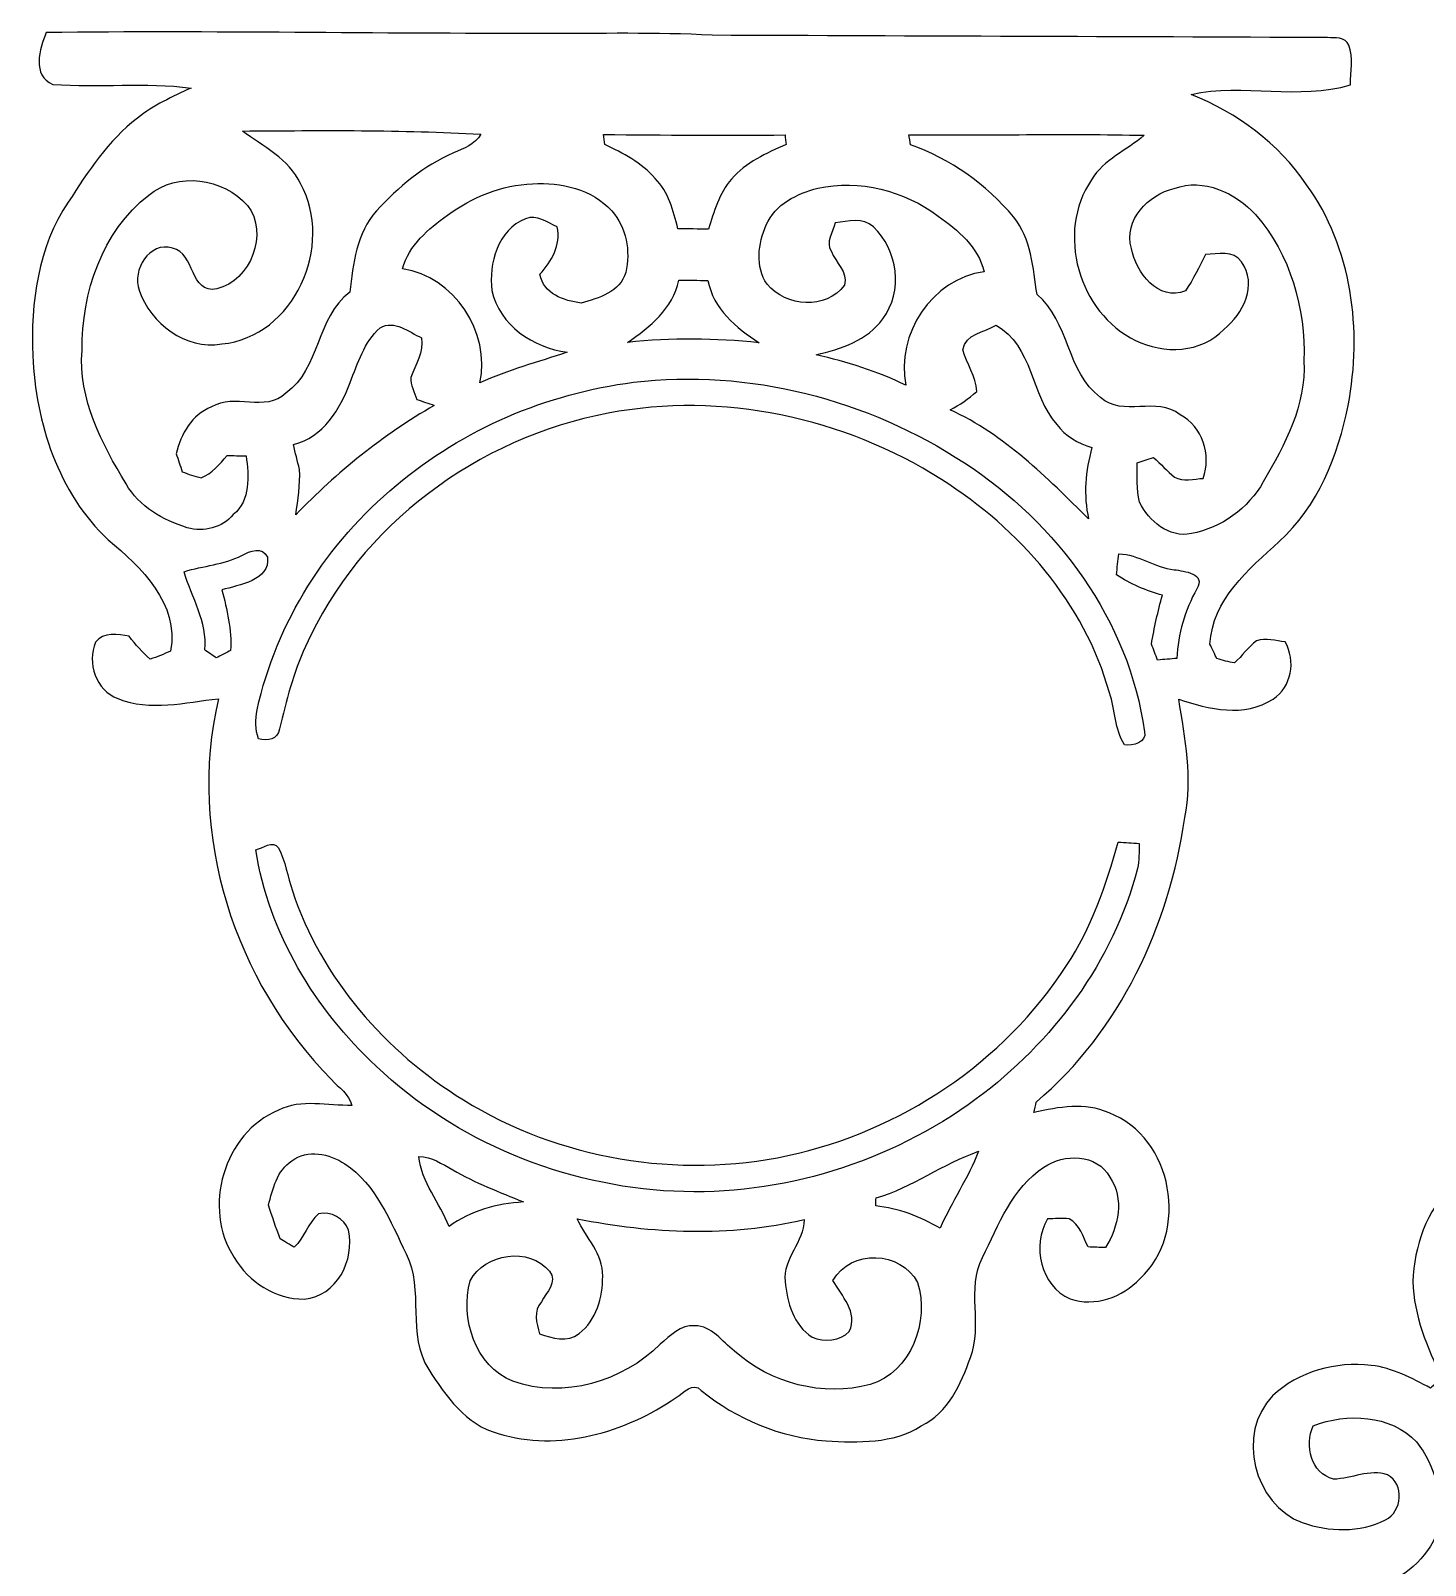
# Model space of a CAD drawing. Header units: centimetres. Extents: x -11.9 to 11.8, y -13.3 to 13.3.
# Drawn here: x -11.82 to -2.79, y 3.31 to 13.25 of the extents above; entities that cross this region are included whole.
import ezdxf

# ---------------------------------------------------------------- set-up
doc = ezdxf.new("R2010")
doc.units = ezdxf.units.CM
doc.header["$MEASUREMENT"] = 0
doc.layers.add('Camada 1', color=7, linetype='Continuous')

msp = doc.modelspace()

# ---------------------------------------------------------------- linework, layer by layer
at = {"layer": 'Camada 1', "color": 156}
for points, knots in [([(-11.67941, 12.90496), (-11.81593, 12.96105), (-11.76513, 13.13673), (-11.72139, 13.24115), (-11.72139, 13.24115), (-10.64824, 13.25279), (-9.57438, 13.23269), (-8.50088, 13.23516), (-8.50088, 13.23516), (-8.13611, 13.23233), (-7.77134, 13.24362), (-7.40692, 13.22317), (-7.40692, 13.22317), (-6.07764, 13.21787), (-4.74873, 13.21329), (-3.41948, 13.20834), (-3.41948, 13.20834), (-3.36973, 13.20447), (-3.30376, 13.21681), (-3.28083, 13.15825), (-3.28083, 13.15825), (-3.24872, 13.07888), (-3.27201, 12.9868), (-3.27025, 12.90249), (-3.27025, 12.90249), (-3.60327, 12.80018), (-3.96346, 12.91554), (-4.30283, 12.84005), (-4.30283, 12.84005), (-4.00437, 12.72011), (-3.7352, 12.52396), (-3.55458, 12.25479), (-3.55458, 12.25479), (-3.25966, 11.84698), (-3.19193, 11.31146), (-3.28541, 10.82533), (-3.28541, 10.82533), (-3.34856, 10.49901), (-3.48192, 10.17235), (-3.73133, 9.94409), (-3.73133, 9.94409), (-3.92923, 9.76418), (-4.1663, 9.56733), (-4.18041, 9.2784), (-4.18041, 9.2784), (-4.16947, 9.25512), (-4.14689, 9.2082), (-4.13561, 9.18491), (-4.13561, 9.18491), (-4.09857, 9.17328), (-4.06047, 9.16375), (-4.02166, 9.15705), (-4.02166, 9.15705), (-3.97157, 9.20255), (-3.93312, 9.26006), (-3.87809, 9.29993), (-3.87809, 9.29993), (-3.81847, 9.32356), (-3.75425, 9.29922), (-3.69322, 9.29286), (-3.69322, 9.29286), (-3.62374, 9.16869), (-3.64949, 9.00394), (-3.77189, 8.9228), (-3.77189, 8.9228), (-3.95746, 8.80039), (-4.18641, 8.85859), (-4.38255, 8.9214), (-4.38255, 8.9214), (-4.34233, 8.6688), (-4.29048, 8.41057), (-4.34374, 8.15551), (-4.34374, 8.15551), (-4.44287, 7.45701), (-4.76284, 6.77298), (-5.30647, 6.31225), (-5.30647, 6.31225), (-5.31001, 6.29532), (-5.31741, 6.2618), (-5.32095, 6.24521), (-5.32095, 6.24521), (-5.16078, 6.27944), (-4.99039, 6.31401), (-4.83446, 6.24204), (-4.83446, 6.24204), (-4.41995, 6.08824), (-4.30917, 5.46135), (-4.63479, 5.16819), (-4.63479, 5.16819), (-4.74661, 5.04789), (-4.92724, 4.98264), (-5.08669, 5.03802), (-5.08669, 5.03802), (-5.27931, 5.12127), (-5.33646, 5.38302), (-5.23309, 5.5559), (-5.23309, 5.5559), (-5.18653, 5.55695), (-5.13961, 5.56083), (-5.09305, 5.5559), (-5.09305, 5.5559), (-5.0232, 5.52062), (-5.00308, 5.43877), (-4.97063, 5.37386), (-4.97063, 5.37386), (-4.93289, 5.37245), (-4.89513, 5.37104), (-4.85705, 5.36997), (-4.85705, 5.36997), (-4.77343, 5.50509), (-4.73357, 5.68642), (-4.82988, 5.82612), (-4.82988, 5.82612), (-4.91208, 5.97851), (-5.12692, 5.98063), (-5.25638, 5.89031), (-5.25638, 5.89031), (-5.46099, 5.75627), (-5.55166, 5.51673), (-5.65431, 5.30577), (-5.65431, 5.30577), (-5.76014, 5.10292), (-5.65043, 4.86621), (-5.73263, 4.65807), (-5.73263, 4.65807), (-5.79437, 4.48556), (-5.87728, 4.2993), (-6.05119, 4.21462), (-6.05119, 4.21462), (-6.23464, 4.09857), (-6.45971, 4.10598), (-6.66784, 4.11761), (-6.66784, 4.11761), (-6.96348, 4.13914), (-7.24712, 4.25767), (-7.47713, 4.44324), (-7.47713, 4.44324), (-7.53145, 4.50566), (-7.59142, 4.42629), (-7.6401, 4.39807), (-7.6401, 4.39807), (-7.96959, 4.17264), (-8.39999, 4.04318), (-8.79263, 4.16594), (-8.79263, 4.16594), (-9.00253, 4.21957), (-9.1327, 4.40937), (-9.24313, 4.58082), (-9.24313, 4.58082), (-9.38952, 4.8073), (-9.27135, 5.09376), (-9.38847, 5.3294), (-9.38847, 5.3294), (-9.4929, 5.53931), (-9.5832, 5.77849), (-9.78781, 5.91219), (-9.78781, 5.91219), (-9.88659, 5.97782), (-10.02911, 6.00816), (-10.13036, 5.93124), (-10.13036, 5.93124), (-10.22808, 5.86775), (-10.25348, 5.74886), (-10.2817, 5.64444), (-10.2817, 5.64444), (-10.25807, 5.57106), (-10.23231, 5.49804), (-10.20515, 5.42571), (-10.20515, 5.42571), (-10.18257, 5.41231), (-10.13707, 5.38551), (-10.11449, 5.37209), (-10.11449, 5.37209), (-10.04887, 5.43453), (-10.02488, 5.52908), (-9.95644, 5.58765), (-9.95644, 5.58765), (-9.87707, 5.60704), (-9.79028, 5.55907), (-9.76347, 5.48216), (-9.76347, 5.48216), (-9.72008, 5.29059), (-9.83896, 5.05319), (-10.05063, 5.0359), (-10.05063, 5.0359), (-10.23619, 5.03378), (-10.41082, 5.14738), (-10.5036, 5.30542), (-10.5036, 5.30542), (-10.71279, 5.62363), (-10.57133, 6.11258), (-10.21749, 6.26004), (-10.21749, 6.26004), (-10.06756, 6.33448), (-9.8993, 6.28719), (-9.74055, 6.29108), (-9.74055, 6.29108), (-9.75783, 6.3641), (-9.82733, 6.40574), (-9.87354, 6.45936), (-9.87354, 6.45936), (-10.50254, 7.09471), (-10.81051, 8.04686), (-10.6059, 8.92492), (-10.6059, 8.92492), (-10.8211, 8.90235), (-11.04793, 8.84202), (-11.25784, 8.92598), (-11.25784, 8.92598), (-11.3986, 8.97995), (-11.45998, 9.1567), (-11.40283, 9.29216), (-11.40283, 9.29216), (-11.34956, 9.35955), (-11.25678, 9.3412), (-11.18376, 9.32956), (-11.18376, 9.32956), (-11.14248, 9.27699), (-11.1005, 9.22408), (-11.04829, 9.18139), (-11.04829, 9.18139), (-11.00348, 9.19656), (-10.95939, 9.21419), (-10.91599, 9.23431), (-10.91599, 9.23431), (-10.85779, 9.53946), (-11.10721, 9.77688), (-11.31958, 9.95432), (-11.31958, 9.95432), (-11.64484, 10.25701), (-11.78912, 10.7135), (-11.80958, 11.14742), (-11.80958, 11.14742), (-11.82263, 11.48997), (-11.77536, 11.85298), (-11.57887, 12.14261), (-11.57887, 12.14261), (-11.45081, 12.33946), (-11.32098, 12.54266), (-11.13119, 12.68623), (-11.13119, 12.68623), (-11.02677, 12.77055), (-10.90401, 12.82523), (-10.78335, 12.88132), (-10.78335, 12.88132), (-11.08004, 12.92154), (-11.38132, 12.88202), (-11.67941, 12.90496)], [0, 0, 0, 0, 0.015873, 0.015873, 0.015873, 0.015873, 0.031746, 0.031746, 0.031746, 0.031746, 0.047619, 0.047619, 0.047619, 0.047619, 0.0634921, 0.0634921, 0.0634921, 0.0634921, 0.0793651, 0.0793651, 0.0793651, 0.0793651, 0.0952381, 0.0952381, 0.0952381, 0.0952381, 0.1111111, 0.1111111, 0.1111111, 0.1111111, 0.1269841, 0.1269841, 0.1269841, 0.1269841, 0.1428571, 0.1428571, 0.1428571, 0.1428571, 0.1587302, 0.1587302, 0.1587302, 0.1587302, 0.1746032, 0.1746032, 0.1746032, 0.1746032, 0.1904762, 0.1904762, 0.1904762, 0.1904762, 0.2063492, 0.2063492, 0.2063492, 0.2063492, 0.2222222, 0.2222222, 0.2222222, 0.2222222, 0.2380952, 0.2380952, 0.2380952, 0.2380952, 0.2539683, 0.2539683, 0.2539683, 0.2539683, 0.2698413, 0.2698413, 0.2698413, 0.2698413, 0.2857143, 0.2857143, 0.2857143, 0.2857143, 0.3015873, 0.3015873, 0.3015873, 0.3015873, 0.3174603, 0.3174603, 0.3174603, 0.3174603, 0.3333333, 0.3333333, 0.3333333, 0.3333333, 0.3492063, 0.3492063, 0.3492063, 0.3492063, 0.3650794, 0.3650794, 0.3650794, 0.3650794, 0.3809524, 0.3809524, 0.3809524, 0.3809524, 0.3968254, 0.3968254, 0.3968254, 0.3968254, 0.4126984, 0.4126984, 0.4126984, 0.4126984, 0.4285714, 0.4285714, 0.4285714, 0.4285714, 0.4444444, 0.4444444, 0.4444444, 0.4444444, 0.4603175, 0.4603175, 0.4603175, 0.4603175, 0.4761905, 0.4761905, 0.4761905, 0.4761905, 0.4920635, 0.4920635, 0.4920635, 0.4920635, 0.5079365, 0.5079365, 0.5079365, 0.5079365, 0.5238095, 0.5238095, 0.5238095, 0.5238095, 0.5396825, 0.5396825, 0.5396825, 0.5396825, 0.5555556, 0.5555556, 0.5555556, 0.5555556, 0.5714286, 0.5714286, 0.5714286, 0.5714286, 0.5873016, 0.5873016, 0.5873016, 0.5873016, 0.6031746, 0.6031746, 0.6031746, 0.6031746, 0.6190476, 0.6190476, 0.6190476, 0.6190476, 0.6349206, 0.6349206, 0.6349206, 0.6349206, 0.6507937, 0.6507937, 0.6507937, 0.6507937, 0.6666667, 0.6666667, 0.6666667, 0.6666667, 0.6825397, 0.6825397, 0.6825397, 0.6825397, 0.6984127, 0.6984127, 0.6984127, 0.6984127, 0.7142857, 0.7142857, 0.7142857, 0.7142857, 0.7301587, 0.7301587, 0.7301587, 0.7301587, 0.7460317, 0.7460317, 0.7460317, 0.7460317, 0.7619048, 0.7619048, 0.7619048, 0.7619048, 0.7777778, 0.7777778, 0.7777778, 0.7777778, 0.7936508, 0.7936508, 0.7936508, 0.7936508, 0.8095238, 0.8095238, 0.8095238, 0.8095238, 0.8253968, 0.8253968, 0.8253968, 0.8253968, 0.8412698, 0.8412698, 0.8412698, 0.8412698, 0.8571429, 0.8571429, 0.8571429, 0.8571429, 0.8730159, 0.8730159, 0.8730159, 0.8730159, 0.8888889, 0.8888889, 0.8888889, 0.8888889, 0.9047619, 0.9047619, 0.9047619, 0.9047619, 0.9206349, 0.9206349, 0.9206349, 0.9206349, 0.9365079, 0.9365079, 0.9365079, 0.9365079, 0.952381, 0.952381, 0.952381, 0.952381, 0.968254, 0.968254, 0.968254, 0.968254, 1, 1, 1, 1]), ([(-10.45104, 12.60263), (-10.45104, 12.60263), (-10.45104, 12.60263), (-10.45104, 12.60263), (-10.45104, 12.60263), (-10.31486, 12.50279), (-10.14976, 12.42271), (-10.07392, 12.26219), (-10.07392, 12.26219), (-9.85131, 11.86427), (-10.1159, 11.26736), (-10.58439, 11.22326), (-10.58439, 11.22326), (-10.82004, 11.1834), (-11.04512, 11.35556), (-11.11955, 11.57181), (-11.11955, 11.57181), (-11.16682, 11.70092), (-11.05429, 11.89108), (-10.9033, 11.8438), (-10.9033, 11.8438), (-10.75583, 11.81452), (-10.79111, 11.54359), (-10.61649, 11.58063), (-10.61649, 11.58063), (-10.39812, 11.63214), (-10.27571, 11.94046), (-10.41858, 12.12144), (-10.41858, 12.12144), (-10.5738, 12.29888), (-10.87154, 12.34122), (-11.05746, 12.18706), (-11.05746, 12.18706), (-11.3605, 11.95317), (-11.49279, 11.55417), (-11.48997, 11.18164), (-11.48997, 11.18164), (-11.51361, 10.86731), (-11.36191, 10.57768), (-11.20457, 10.31698), (-11.20457, 10.31698), (-11.12096, 10.16987), (-10.96468, 10.08274), (-10.80805, 10.03299), (-10.80805, 10.03299), (-10.70116, 10.0023), (-10.58156, 10.03158), (-10.50959, 10.11872), (-10.50959, 10.11872), (-10.39636, 10.2115), (-10.41012, 10.36848), (-10.42599, 10.4983), (-10.42599, 10.4983), (-10.46726, 10.49937), (-10.50854, 10.50008), (-10.54981, 10.50008), (-10.54981, 10.50008), (-10.59885, 10.44539), (-10.64683, 10.38365), (-10.71809, 10.35685), (-10.71809, 10.35685), (-10.76007, 10.36637), (-10.80099, 10.37942), (-10.8405, 10.39565), (-10.8405, 10.39565), (-10.85355, 10.43481), (-10.86661, 10.47362), (-10.87966, 10.51242), (-10.87966, 10.51242), (-10.84862, 10.63941), (-10.78018, 10.76606), (-10.65141, 10.81546), (-10.65141, 10.81546), (-10.50148, 10.90682), (-10.30358, 10.7763), (-10.16881, 10.90436), (-10.16881, 10.90436), (-9.94586, 11.06592), (-9.97338, 11.3926), (-9.75465, 11.55876), (-9.75465, 11.55876), (-9.73137, 11.74221), (-9.71197, 11.94293), (-9.5818, 12.08617), (-9.5818, 12.08617), (-9.44033, 12.23926), (-9.27593, 12.37791), (-9.08261, 12.46081), (-9.08261, 12.46081), (-9.01735, 12.4915), (-8.94221, 12.51338), (-8.90622, 12.58181), (-8.90622, 12.58181), (-9.42022, 12.61145), (-9.93633, 12.60686), (-10.45104, 12.60263)], [0, 0, 0, 0, 0.04, 0.04, 0.04, 0.04, 0.08, 0.08, 0.08, 0.08, 0.12, 0.12, 0.12, 0.12, 0.16, 0.16, 0.16, 0.16, 0.2, 0.2, 0.2, 0.2, 0.24, 0.24, 0.24, 0.24, 0.28, 0.28, 0.28, 0.28, 0.32, 0.32, 0.32, 0.32, 0.36, 0.36, 0.36, 0.36, 0.4, 0.4, 0.4, 0.4, 0.44, 0.44, 0.44, 0.44, 0.48, 0.48, 0.48, 0.48, 0.52, 0.52, 0.52, 0.52, 0.56, 0.56, 0.56, 0.56, 0.6, 0.6, 0.6, 0.6, 0.64, 0.64, 0.64, 0.64, 0.68, 0.68, 0.68, 0.68, 0.72, 0.72, 0.72, 0.72, 0.76, 0.76, 0.76, 0.76, 0.8, 0.8, 0.8, 0.8, 0.84, 0.84, 0.84, 0.84, 0.88, 0.88, 0.88, 0.88, 0.92, 0.92, 0.92, 0.92, 1, 1, 1, 1]), ([(-8.11071, 12.5804), (-8.11071, 12.5804), (-8.11071, 12.5804), (-8.11071, 12.5804), (-8.11071, 12.5804), (-8.10895, 12.56452), (-8.10506, 12.53207), (-8.10294, 12.51585), (-8.10294, 12.51585), (-7.98477, 12.45834), (-7.86236, 12.39801), (-7.77592, 12.29536), (-7.77592, 12.29536), (-7.68914, 12.20823), (-7.6581, 12.08546), (-7.62811, 11.9701), (-7.62811, 11.9701), (-7.56214, 11.96869), (-7.49618, 11.96763), (-7.4302, 11.96622), (-7.4302, 11.96622), (-7.39457, 12.07981), (-7.36211, 12.20045), (-7.28132, 12.29183), (-7.28132, 12.29183), (-7.18784, 12.39943), (-7.0552, 12.45904), (-6.9275, 12.51549), (-6.9275, 12.51549), (-6.92925, 12.53101), (-6.93242, 12.56205), (-6.9342, 12.57758), (-6.9342, 12.57758), (-7.32649, 12.5744), (-7.71877, 12.57617), (-8.11071, 12.5804)], [0, 0, 0, 0, 0.1, 0.1, 0.1, 0.1, 0.2, 0.2, 0.2, 0.2, 0.3, 0.3, 0.3, 0.3, 0.4, 0.4, 0.4, 0.4, 0.5, 0.5, 0.5, 0.5, 0.6, 0.6, 0.6, 0.6, 0.7, 0.7, 0.7, 0.7, 0.8, 0.8, 0.8, 0.8, 1, 1, 1, 1]), ([(-6.13127, 12.579), (-6.13127, 12.579), (-6.13127, 12.579), (-6.13127, 12.579), (-6.13127, 12.579), (-6.1288, 12.56276), (-6.12422, 12.53066), (-6.12174, 12.51443), (-6.12174, 12.51443), (-5.86281, 12.4206), (-5.62892, 12.25867), (-5.45358, 12.04595), (-5.45358, 12.04595), (-5.33788, 11.90554), (-5.32729, 11.71504), (-5.30119, 11.54288), (-5.30119, 11.54288), (-5.08987, 11.3672), (-5.11174, 11.04335), (-4.88984, 10.8772), (-4.88984, 10.8772), (-4.74556, 10.74561), (-4.52542, 10.88707), (-4.37444, 10.76536), (-4.37444, 10.76536), (-4.22663, 10.68704), (-4.17089, 10.50678), (-4.2238, 10.35261), (-4.2238, 10.35261), (-4.28519, 10.35084), (-4.35363, 10.32721), (-4.40972, 10.36108), (-4.40972, 10.36108), (-4.45805, 10.40024), (-4.49932, 10.44751), (-4.54695, 10.48702), (-4.54695, 10.48702), (-4.58257, 10.47714), (-4.61751, 10.4655), (-4.65208, 10.4528), (-4.65208, 10.4528), (-4.64996, 10.36813), (-4.65912, 10.28135), (-4.63727, 10.1988), (-4.63727, 10.1988), (-4.57694, 10.07533), (-4.44675, 9.96632), (-4.30072, 9.99455), (-4.30072, 9.99455), (-4.10703, 10.03265), (-3.93171, 10.15787), (-3.83504, 10.33073), (-3.83504, 10.33073), (-3.69534, 10.56922), (-3.55599, 10.82851), (-3.57152, 11.11426), (-3.57152, 11.11426), (-3.56022, 11.45398), (-3.65831, 11.80324), (-3.88549, 12.06146), (-3.88549, 12.06146), (-4.01601, 12.20187), (-4.22027, 12.30029), (-4.41184, 12.23115), (-4.41184, 12.23115), (-4.58116, 12.19023), (-4.74203, 12.0276), (-4.68948, 11.84239), (-4.68948, 11.84239), (-4.66195, 11.68858), (-4.51414, 11.4942), (-4.33987, 11.56793), (-4.33987, 11.56793), (-4.28766, 11.64096), (-4.25202, 11.72386), (-4.20933, 11.80288), (-4.20933, 11.80288), (-4.13137, 11.80499), (-4.02731, 11.83534), (-3.97722, 11.75455), (-3.97722, 11.75455), (-3.86785, 11.60992), (-3.96699, 11.41835), (-4.08975, 11.31817), (-4.08975, 11.31817), (-4.23509, 11.16365), (-4.48132, 11.15553), (-4.66266, 11.24655), (-4.66266, 11.24655), (-5.03096, 11.424), (-5.18125, 11.94646), (-4.9477, 12.28689), (-4.9477, 12.28689), (-4.87045, 12.4206), (-4.7184, 12.47598), (-4.60728, 12.57511), (-4.60728, 12.57511), (-5.11527, 12.58675), (-5.62327, 12.5737), (-6.13127, 12.579)], [0, 0, 0, 0, 0.0384615, 0.0384615, 0.0384615, 0.0384615, 0.0769231, 0.0769231, 0.0769231, 0.0769231, 0.1153846, 0.1153846, 0.1153846, 0.1153846, 0.1538462, 0.1538462, 0.1538462, 0.1538462, 0.1923077, 0.1923077, 0.1923077, 0.1923077, 0.2307692, 0.2307692, 0.2307692, 0.2307692, 0.2692308, 0.2692308, 0.2692308, 0.2692308, 0.3076923, 0.3076923, 0.3076923, 0.3076923, 0.3461538, 0.3461538, 0.3461538, 0.3461538, 0.3846154, 0.3846154, 0.3846154, 0.3846154, 0.4230769, 0.4230769, 0.4230769, 0.4230769, 0.4615385, 0.4615385, 0.4615385, 0.4615385, 0.5, 0.5, 0.5, 0.5, 0.5384615, 0.5384615, 0.5384615, 0.5384615, 0.5769231, 0.5769231, 0.5769231, 0.5769231, 0.6153846, 0.6153846, 0.6153846, 0.6153846, 0.6538462, 0.6538462, 0.6538462, 0.6538462, 0.6923077, 0.6923077, 0.6923077, 0.6923077, 0.7307692, 0.7307692, 0.7307692, 0.7307692, 0.7692308, 0.7692308, 0.7692308, 0.7692308, 0.8076923, 0.8076923, 0.8076923, 0.8076923, 0.8461538, 0.8461538, 0.8461538, 0.8461538, 0.8846154, 0.8846154, 0.8846154, 0.8846154, 0.9230769, 0.9230769, 0.9230769, 0.9230769, 1, 1, 1, 1]), ([(-9.12248, 12.05759), (-9.12248, 12.05759), (-9.12248, 12.05759), (-9.12248, 12.05759), (-9.12248, 12.05759), (-9.24489, 11.96763), (-9.37153, 11.86427), (-9.41211, 11.71045), (-9.41211, 11.71045), (-9.07803, 11.66071), (-8.8399, 11.2977), (-8.91222, 10.97138), (-8.91222, 10.97138), (-8.73054, 11.05569), (-8.53581, 11.10473), (-8.34707, 11.16999), (-8.34707, 11.16999), (-8.56509, 11.19893), (-8.78628, 11.34427), (-8.83355, 11.5697), (-8.83355, 11.5697), (-8.85719, 11.74326), (-8.79369, 11.9648), (-8.61659, 12.03395), (-8.61659, 12.03395), (-8.54251, 12.065), (-8.47407, 12.01067), (-8.40986, 11.98174), (-8.40986, 11.98174), (-8.38658, 11.86215), (-8.44479, 11.75948), (-8.52346, 11.67482), (-8.52346, 11.67482), (-8.497, 11.545), (-8.37, 11.50479), (-8.255, 11.48785), (-8.255, 11.48785), (-8.14175, 11.52066), (-8.00417, 11.5584), (-7.96607, 11.68682), (-7.96607, 11.68682), (-7.93537, 11.82404), (-7.96077, 11.97927), (-8.05744, 12.08546), (-8.05744, 12.08546), (-8.18444, 12.22762), (-8.38623, 12.27172), (-8.56967, 12.26114), (-8.56967, 12.26114), (-8.77005, 12.25444), (-8.96161, 12.17436), (-9.12248, 12.05759)], [0, 0, 0, 0, 0.0714286, 0.0714286, 0.0714286, 0.0714286, 0.1428571, 0.1428571, 0.1428571, 0.1428571, 0.2142857, 0.2142857, 0.2142857, 0.2142857, 0.2857143, 0.2857143, 0.2857143, 0.2857143, 0.3571429, 0.3571429, 0.3571429, 0.3571429, 0.4285714, 0.4285714, 0.4285714, 0.4285714, 0.5, 0.5, 0.5, 0.5, 0.5714286, 0.5714286, 0.5714286, 0.5714286, 0.6428571, 0.6428571, 0.6428571, 0.6428571, 0.7142857, 0.7142857, 0.7142857, 0.7142857, 0.7857143, 0.7857143, 0.7857143, 0.7857143, 0.8571429, 0.8571429, 0.8571429, 0.8571429, 1, 1, 1, 1]), ([(-6.72217, 12.23256), (-6.72217, 12.23256), (-6.72217, 12.23256), (-6.72217, 12.23256), (-6.72217, 12.23256), (-6.85694, 12.1987), (-6.99805, 12.12779), (-7.0559, 11.99409), (-7.0559, 11.99409), (-7.10881, 11.87484), (-7.12893, 11.72316), (-7.05061, 11.61026), (-7.05061, 11.61026), (-6.9275, 11.4628), (-6.66891, 11.44198), (-6.54826, 11.60533), (-6.54826, 11.60533), (-6.52604, 11.68964), (-6.60681, 11.74962), (-6.63397, 11.82229), (-6.63397, 11.82229), (-6.67456, 11.88226), (-6.6234, 11.94893), (-6.60929, 12.0089), (-6.60929, 12.0089), (-6.5278, 12.01666), (-6.42832, 12.04736), (-6.36198, 11.98174), (-6.36198, 11.98174), (-6.2036, 11.83428), (-6.1662, 11.56193), (-6.30096, 11.3866), (-6.30096, 11.3866), (-6.39938, 11.24585), (-6.57331, 11.19187), (-6.7324, 11.15341), (-6.7324, 11.15341), (-6.53274, 11.10791), (-6.33552, 11.04582), (-6.15102, 10.95551), (-6.15102, 10.95551), (-6.21875, 11.2836), (-5.98134, 11.6466), (-5.64373, 11.6914), (-5.64373, 11.6914), (-5.68218, 11.85192), (-5.81377, 11.96022), (-5.94147, 12.05229), (-5.94147, 12.05229), (-6.16196, 12.21493), (-6.4523, 12.29289), (-6.72217, 12.23256)], [0, 0, 0, 0, 0.0714286, 0.0714286, 0.0714286, 0.0714286, 0.1428571, 0.1428571, 0.1428571, 0.1428571, 0.2142857, 0.2142857, 0.2142857, 0.2142857, 0.2857143, 0.2857143, 0.2857143, 0.2857143, 0.3571429, 0.3571429, 0.3571429, 0.3571429, 0.4285714, 0.4285714, 0.4285714, 0.4285714, 0.5, 0.5, 0.5, 0.5, 0.5714286, 0.5714286, 0.5714286, 0.5714286, 0.6428571, 0.6428571, 0.6428571, 0.6428571, 0.7142857, 0.7142857, 0.7142857, 0.7142857, 0.7857143, 0.7857143, 0.7857143, 0.7857143, 0.8571429, 0.8571429, 0.8571429, 0.8571429, 1, 1, 1, 1]), ([(-7.62316, 11.63637), (-7.62316, 11.63637), (-7.62316, 11.63637), (-7.62316, 11.63637), (-7.62316, 11.63637), (-7.65915, 11.45292), (-7.80944, 11.33263), (-7.95549, 11.23385), (-7.95549, 11.23385), (-7.67115, 11.26348), (-7.38716, 11.26066), (-7.10282, 11.23138), (-7.10282, 11.23138), (-7.25099, 11.32769), (-7.39985, 11.45117), (-7.43408, 11.63532), (-7.43408, 11.63532), (-7.49723, 11.63567), (-7.56038, 11.63601), (-7.62316, 11.63637)], [0, 0, 0, 0, 0.1666667, 0.1666667, 0.1666667, 0.1666667, 0.3333333, 0.3333333, 0.3333333, 0.3333333, 0.5, 0.5, 0.5, 0.5, 0.6666667, 0.6666667, 0.6666667, 0.6666667, 1, 1, 1, 1]), ([(-9.75289, 10.97455), (-9.75289, 10.97455), (-9.75289, 10.97455), (-9.75289, 10.97455), (-9.75289, 10.97455), (-9.81604, 10.79958), (-9.92645, 10.61931), (-10.12013, 10.57204), (-10.12013, 10.57204), (-10.10778, 10.51841), (-10.09473, 10.46444), (-10.07991, 10.41118), (-10.07991, 10.41118), (-10.07533, 10.3124), (-10.08979, 10.21432), (-10.10496, 10.11696), (-10.10496, 10.11696), (-9.83861, 10.39213), (-9.53981, 10.63483), (-9.20714, 10.82533), (-9.20714, 10.82533), (-9.24454, 10.83839), (-9.28229, 10.85108), (-9.32003, 10.86414), (-9.32003, 10.86414), (-9.3345, 10.91106), (-9.36307, 10.95587), (-9.35919, 11.00666), (-9.35919, 11.00666), (-9.32744, 11.08991), (-9.27452, 11.16999), (-9.29005, 11.26348), (-9.29005, 11.26348), (-9.37259, 11.30018), (-9.46502, 11.38201), (-9.55815, 11.32804), (-9.55815, 11.32804), (-9.66187, 11.23667), (-9.70174, 11.09839), (-9.75289, 10.97455)], [0, 0, 0, 0, 0.0909091, 0.0909091, 0.0909091, 0.0909091, 0.1818182, 0.1818182, 0.1818182, 0.1818182, 0.2727273, 0.2727273, 0.2727273, 0.2727273, 0.3636364, 0.3636364, 0.3636364, 0.3636364, 0.4545455, 0.4545455, 0.4545455, 0.4545455, 0.5454545, 0.5454545, 0.5454545, 0.5454545, 0.6363636, 0.6363636, 0.6363636, 0.6363636, 0.7272727, 0.7272727, 0.7272727, 0.7272727, 0.8181818, 0.8181818, 0.8181818, 0.8181818, 1, 1, 1, 1]), ([(-5.78167, 11.18517), (-5.78167, 11.18517), (-5.78167, 11.18517), (-5.78167, 11.18517), (-5.78167, 11.18517), (-5.75804, 11.09345), (-5.6963, 11.01372), (-5.69207, 10.91564), (-5.69207, 10.91564), (-5.74428, 10.86908), (-5.80143, 10.82815), (-5.86387, 10.79641), (-5.86387, 10.79641), (-5.51215, 10.63625), (-5.23733, 10.3579), (-4.9671, 10.08979), (-4.9671, 10.08979), (-5.00133, 10.24395), (-4.98756, 10.40129), (-4.94558, 10.55229), (-4.94558, 10.55229), (-5.03555, 10.57804), (-5.11703, 10.62672), (-5.17348, 10.70222), (-5.17348, 10.70222), (-5.34353, 10.89271), (-5.32659, 11.21127), (-5.56612, 11.34463), (-5.56612, 11.34463), (-5.6402, 11.30123), (-5.76826, 11.28818), (-5.78167, 11.18517)], [0, 0, 0, 0, 0.1111111, 0.1111111, 0.1111111, 0.1111111, 0.2222222, 0.2222222, 0.2222222, 0.2222222, 0.3333333, 0.3333333, 0.3333333, 0.3333333, 0.4444444, 0.4444444, 0.4444444, 0.4444444, 0.5555556, 0.5555556, 0.5555556, 0.5555556, 0.6666667, 0.6666667, 0.6666667, 0.6666667, 0.7777778, 0.7777778, 0.7777778, 0.7777778, 1, 1, 1, 1]), ([(-7.91562, 10.97526), (-7.91562, 10.97526), (-7.91562, 10.97526), (-7.91562, 10.97526), (-7.91562, 10.97526), (-8.4776, 10.90295), (-9.02088, 10.67329), (-9.45409, 10.30605), (-9.45409, 10.30605), (-9.90141, 9.93704), (-10.2309, 9.42093), (-10.35543, 8.8526), (-10.35543, 8.8526), (-10.36848, 8.79086), (-10.36742, 8.72596), (-10.34661, 8.66563), (-10.34661, 8.66563), (-10.28911, 8.65011), (-10.21855, 8.65998), (-10.20973, 8.73019), (-10.20973, 8.73019), (-10.16493, 8.91151), (-10.12189, 9.09461), (-10.04146, 9.26394), (-10.04146, 9.26394), (-9.69221, 10.0524), (-8.92139, 10.61613), (-8.08143, 10.77488), (-8.08143, 10.77488), (-7.34024, 10.91564), (-6.5546, 10.74842), (-5.91996, 10.3452), (-5.91996, 10.3452), (-5.41619, 10.02629), (-4.99356, 9.5458), (-4.832, 8.96338), (-4.832, 8.96338), (-4.7939, 8.85295), (-4.79953, 8.72737), (-4.73357, 8.62753), (-4.73357, 8.62753), (-4.68066, 8.61483), (-4.58823, 8.6427), (-4.60516, 8.71184), (-4.60516, 8.71184), (-4.70358, 9.43151), (-5.17031, 10.06298), (-5.77179, 10.45316), (-5.77179, 10.45316), (-6.39797, 10.86449), (-7.16915, 11.06451), (-7.91562, 10.97526)], [0, 0, 0, 0, 0.0714286, 0.0714286, 0.0714286, 0.0714286, 0.1428571, 0.1428571, 0.1428571, 0.1428571, 0.2142857, 0.2142857, 0.2142857, 0.2142857, 0.2857143, 0.2857143, 0.2857143, 0.2857143, 0.3571429, 0.3571429, 0.3571429, 0.3571429, 0.4285714, 0.4285714, 0.4285714, 0.4285714, 0.5, 0.5, 0.5, 0.5, 0.5714286, 0.5714286, 0.5714286, 0.5714286, 0.6428571, 0.6428571, 0.6428571, 0.6428571, 0.7142857, 0.7142857, 0.7142857, 0.7142857, 0.7857143, 0.7857143, 0.7857143, 0.7857143, 0.8571429, 0.8571429, 0.8571429, 0.8571429, 1, 1, 1, 1]), ([(-10.45457, 9.85343), (-10.45457, 9.85343), (-10.45457, 9.85343), (-10.45457, 9.85343), (-10.45457, 9.85343), (-10.57098, 9.79275), (-10.70468, 9.78746), (-10.82815, 9.74795), (-10.82815, 9.74795), (-10.78053, 9.57897), (-10.67541, 9.42551), (-10.69445, 9.24171), (-10.69445, 9.24171), (-10.67576, 9.22867), (-10.63837, 9.20255), (-10.61966, 9.1895), (-10.61966, 9.1895), (-10.59638, 9.2015), (-10.55017, 9.22549), (-10.52688, 9.23748), (-10.52688, 9.23748), (-10.51983, 9.37153), (-10.54981, 9.50241), (-10.58403, 9.63083), (-10.58403, 9.63083), (-10.47432, 9.66152), (-10.2683, 9.6908), (-10.2884, 9.84144), (-10.2884, 9.84144), (-10.32263, 9.91517), (-10.40095, 9.88201), (-10.45457, 9.85343)], [0, 0, 0, 0, 0.1111111, 0.1111111, 0.1111111, 0.1111111, 0.2222222, 0.2222222, 0.2222222, 0.2222222, 0.3333333, 0.3333333, 0.3333333, 0.3333333, 0.4444444, 0.4444444, 0.4444444, 0.4444444, 0.5555556, 0.5555556, 0.5555556, 0.5555556, 0.6666667, 0.6666667, 0.6666667, 0.6666667, 0.7777778, 0.7777778, 0.7777778, 0.7777778, 1, 1, 1, 1]), ([(-4.78613, 9.7289), (-4.78613, 9.7289), (-4.78613, 9.7289), (-4.78613, 9.7289), (-4.78613, 9.7289), (-4.69511, 9.66823), (-4.59458, 9.62342), (-4.48839, 9.5959), (-4.48839, 9.5959), (-4.51838, 9.49148), (-4.54166, 9.3853), (-4.55965, 9.27805), (-4.55965, 9.27805), (-4.54625, 9.24418), (-4.53319, 9.21032), (-4.51979, 9.17609), (-4.51979, 9.17609), (-4.47815, 9.17927), (-4.43652, 9.1828), (-4.39454, 9.18668), (-4.39454, 9.18668), (-4.3875, 9.34578), (-4.34304, 9.49818), (-4.26544, 9.63717), (-4.26544, 9.63717), (-4.20652, 9.73631), (-4.34693, 9.75218), (-4.41254, 9.761), (-4.41254, 9.761), (-4.53884, 9.77406), (-4.64397, 9.86013), (-4.77131, 9.86437), (-4.77131, 9.86437), (-4.77697, 9.8192), (-4.78155, 9.77406), (-4.78613, 9.7289)], [0, 0, 0, 0, 0.1, 0.1, 0.1, 0.1, 0.2, 0.2, 0.2, 0.2, 0.3, 0.3, 0.3, 0.3, 0.4, 0.4, 0.4, 0.4, 0.5, 0.5, 0.5, 0.5, 0.6, 0.6, 0.6, 0.6, 0.7, 0.7, 0.7, 0.7, 0.8, 0.8, 0.8, 0.8, 1, 1, 1, 1]), ([(-10.3639, 7.94702), (-10.3639, 7.94702), (-10.3639, 7.94702), (-10.3639, 7.94702), (-10.3639, 7.94702), (-10.27923, 7.40692), (-9.98007, 6.91479), (-9.58355, 6.54437), (-9.58355, 6.54437), (-9.06603, 6.05437), (-8.36507, 5.76862), (-7.65493, 5.73439), (-7.65493, 5.73439), (-6.95819, 5.70123), (-6.25651, 5.92067), (-5.69489, 6.3327), (-5.69489, 6.3327), (-5.19959, 6.70065), (-4.80554, 7.22205), (-4.65067, 7.82496), (-4.65067, 7.82496), (-4.63797, 7.87822), (-4.64007, 7.93291), (-4.63937, 7.98723), (-4.63937, 7.98723), (-4.68453, 7.99076), (-4.72968, 7.99358), (-4.77485, 7.99641), (-4.77485, 7.99641), (-4.85352, 7.71735), (-4.94911, 7.43973), (-5.11033, 7.19632), (-5.11033, 7.19632), (-5.51709, 6.56731), (-6.1863, 6.12352), (-6.9162, 5.96547), (-6.9162, 5.96547), (-7.62847, 5.81447), (-8.39823, 5.94077), (-9.0177, 6.32636), (-9.0177, 6.32636), (-9.52287, 6.63716), (-9.93951, 7.112), (-10.12578, 7.68032), (-10.12578, 7.68032), (-10.15823, 7.77275), (-10.17164, 7.87188), (-10.2168, 7.95937), (-10.2168, 7.95937), (-10.25525, 8.01122), (-10.3191, 7.95619), (-10.3639, 7.94702)], [0, 0, 0, 0, 0.0714286, 0.0714286, 0.0714286, 0.0714286, 0.1428571, 0.1428571, 0.1428571, 0.1428571, 0.2142857, 0.2142857, 0.2142857, 0.2142857, 0.2857143, 0.2857143, 0.2857143, 0.2857143, 0.3571429, 0.3571429, 0.3571429, 0.3571429, 0.4285714, 0.4285714, 0.4285714, 0.4285714, 0.5, 0.5, 0.5, 0.5, 0.5714286, 0.5714286, 0.5714286, 0.5714286, 0.6428571, 0.6428571, 0.6428571, 0.6428571, 0.7142857, 0.7142857, 0.7142857, 0.7142857, 0.7857143, 0.7857143, 0.7857143, 0.7857143, 0.8571429, 0.8571429, 0.8571429, 0.8571429, 1, 1, 1, 1]), ([(-2.46097, 6.37258), (-2.46839, 6.47876), (-2.42569, 6.63716), (-2.2927, 6.63081), (-2.2927, 6.63081), (-2.1992, 6.60822), (-2.12865, 6.53591), (-2.04857, 6.48616), (-2.04857, 6.48616), (-0.7313, 5.59223), (0.58666, 4.69969), (1.90324, 3.80505), (1.90324, 3.80505), (2.01824, 3.72285), (1.90641, 3.54929), (1.80128, 3.51437), (1.80128, 3.51437), (1.72402, 3.52212), (1.6637, 3.57328), (1.60301, 3.61597), (1.60301, 3.61597), (1.42662, 3.7465), (1.24001, 3.87103), (1.02693, 3.93276), (1.02693, 3.93276), (0.60888, 4.05095), (0.16544, 4.19488), (-0.26916, 4.07351), (-0.26916, 4.07351), (-0.2988, 3.90348), (-0.36335, 3.71228), (-0.5334, 3.63643), (-0.5334, 3.63643), (-0.78775, 3.50908), (-1.08055, 3.61456), (-1.30104, 3.76202), (-1.30104, 3.76202), (-1.78859, 3.53625), (-2.21262, 3.175), (-2.51459, 2.73085), (-2.51459, 2.73085), (-2.80987, 2.28669), (-3.12384, 1.85561), (-3.4283, 1.41746), (-3.4283, 1.41746), (-3.65901, 1.08055), (-3.91089, 0.75564), (-4.10033, 0.39263), (-4.10033, 0.39263), (-4.16418, 0.27975), (-4.18782, 0.15168), (-4.18358, 0.02292), (-4.18358, 0.02292), (-4.11585, -0.05927), (-4.03294, -0.1584), (-3.913, -0.13652), (-3.913, -0.13652), (-3.84951, -0.1404), (-3.81246, -0.09031), (-3.7913, -0.03739), (-3.7913, -0.03739), (-3.79377, 0.05608), (-3.88832, 0.11852), (-3.89395, 0.21166), (-3.89395, 0.21166), (-3.89536, 0.3175), (-3.76624, 0.41485), (-3.67064, 0.34607), (-3.67064, 0.34607), (-3.38737, 0.19931), (-3.41241, -0.26141), (-3.68017, -0.40886), (-3.68017, -0.40886), (-3.95851, -0.51505), (-4.32752, -0.43532), (-4.47815, -0.16016), (-4.47815, -0.16016), (-4.56211, -0.22401), (-4.66302, -0.32137), (-4.77555, -0.25929), (-4.77555, -0.25929), (-4.84116, -0.17215), (-4.79495, -0.05326), (-4.80024, 0.04692), (-4.80024, 0.04692), (-5.09093, 0.10971), (-5.30825, 0.37324), (-5.30859, 0.67132), (-5.30859, 0.67132), (-5.25638, 0.83855), (-5.15972, 1.00894), (-4.99109, 1.07984), (-4.99109, 1.07984), (-4.85422, 1.14158), (-4.69935, 1.06927), (-4.59846, 0.9726), (-4.59846, 0.9726), (-4.53531, 0.92321), (-4.57164, 0.83609), (-4.56952, 0.76941), (-4.56952, 0.76941), (-4.67042, 0.70414), (-4.78508, 0.71402), (-4.89162, 0.75776), (-4.89162, 0.75776), (-4.92407, 0.72214), (-4.97557, 0.69037), (-4.97099, 0.635), (-4.97099, 0.635), (-4.98581, 0.46567), (-4.77273, 0.34571), (-4.6302, 0.42862), (-4.6302, 0.42862), (-4.41678, 0.53903), (-4.28907, 0.75318), (-4.15183, 0.94121), (-4.15183, 0.94121), (-4.05306, 1.09149), (-3.93452, 1.23048), (-3.86221, 1.39664), (-3.86221, 1.39664), (-4.17829, 1.31339), (-4.5406, 1.24213), (-4.84363, 1.40299), (-4.84363, 1.40299), (-5.06942, 1.51835), (-5.06306, 1.91593), (-4.81329, 1.99813), (-4.81329, 1.99813), (-4.70817, 2.06199), (-4.54871, 1.9939), (-4.53531, 1.86867), (-4.53531, 1.86867), (-4.55999, 1.78118), (-4.63479, 1.70885), (-4.61503, 1.60972), (-4.61503, 1.60972), (-4.51309, 1.5949), (-4.40937, 1.5748), (-4.30671, 1.59526), (-4.30671, 1.59526), (-3.97474, 1.64782), (-3.63607, 1.77835), (-3.41841, 2.04576), (-3.41841, 2.04576), (-3.20886, 2.29975), (-3.03494, 2.58092), (-2.83845, 2.84514), (-2.83845, 2.84514), (-2.85255, 2.86666), (-2.86666, 2.88854), (-2.88042, 2.90971), (-2.88042, 2.90971), (-3.08468, 2.81657), (-3.31893, 2.80599), (-3.53413, 2.86597), (-3.53413, 2.86597), (-3.72109, 2.91041), (-3.94757, 2.96367), (-4.11232, 2.83245), (-4.11232, 2.83245), (-4.19946, 2.73332), (-4.19417, 2.58903), (-4.18324, 2.46556), (-4.18324, 2.46556), (-4.173, 2.38724), (-4.11656, 2.28599), (-4.02342, 2.30575), (-4.02342, 2.30575), (-3.92782, 2.31951), (-3.86079, 2.40454), (-3.78037, 2.45251), (-3.78037, 2.45251), (-3.74015, 2.43699), (-3.69992, 2.42111), (-3.65972, 2.40524), (-3.65972, 2.40524), (-3.62584, 2.24542), (-3.70382, 2.06269), (-3.85938, 1.99884), (-3.85938, 1.99884), (-4.04953, 1.90853), (-4.27813, 2.00625), (-4.39525, 2.16853), (-4.39525, 2.16853), (-4.61822, 2.4892), (-4.55048, 3.0219), (-4.17405, 3.19722), (-4.17405, 3.19722), (-3.81316, 3.35667), (-3.43712, 3.06175), (-3.07021, 3.17887), (-3.07021, 3.17887), (-2.90159, 3.2459), (-2.7446, 3.38208), (-2.69733, 3.5627), (-2.69733, 3.5627), (-2.667, 3.75391), (-2.72238, 3.95851), (-2.84161, 4.11091), (-2.84161, 4.11091), (-3.01025, 4.28837), (-3.29388, 4.29965), (-3.51119, 4.21604), (-3.51119, 4.21604), (-3.56941, 4.08834), (-3.52812, 3.90877), (-3.3796, 3.86927), (-3.3796, 3.86927), (-3.26214, 3.87278), (-3.14678, 3.93629), (-3.0293, 3.89784), (-3.0293, 3.89784), (-2.91818, 3.83645), (-2.93404, 3.66041), (-3.04375, 3.60644), (-3.04375, 3.60644), (-3.20886, 3.52178), (-3.40995, 3.52812), (-3.5821, 3.58775), (-3.5821, 3.58775), (-3.89502, 3.70487), (-4.01284, 4.16665), (-3.77437, 4.40901), (-3.77437, 4.40901), (-3.60715, 4.56776), (-3.36337, 4.63373), (-3.13655, 4.60621), (-3.13655, 4.60621), (-2.99755, 4.59176), (-2.87301, 4.52261), (-2.75061, 4.45981), (-2.75061, 4.45981), (-2.73261, 4.47674), (-2.69662, 4.51026), (-2.67899, 4.52683), (-2.67899, 4.52683), (-2.77247, 4.72298), (-2.85962, 4.92936), (-2.86631, 5.14948), (-2.86631, 5.14948), (-2.85433, 5.37562), (-2.78411, 5.61481), (-2.60349, 5.76438), (-2.60349, 5.76438), (-2.44122, 5.92101), (-2.20873, 5.97605), (-1.98895, 5.94818), (-1.98895, 5.94818), (-1.97555, 5.97181), (-1.96215, 5.99581), (-1.94875, 6.01944), (-1.94875, 6.01944), (-2.11912, 6.13762), (-2.29376, 6.24981), (-2.46097, 6.37258)], [0, 0, 0, 0, 0.0153846, 0.0153846, 0.0153846, 0.0153846, 0.0307692, 0.0307692, 0.0307692, 0.0307692, 0.0461538, 0.0461538, 0.0461538, 0.0461538, 0.0615385, 0.0615385, 0.0615385, 0.0615385, 0.0769231, 0.0769231, 0.0769231, 0.0769231, 0.0923077, 0.0923077, 0.0923077, 0.0923077, 0.1076923, 0.1076923, 0.1076923, 0.1076923, 0.1230769, 0.1230769, 0.1230769, 0.1230769, 0.1384615, 0.1384615, 0.1384615, 0.1384615, 0.1538462, 0.1538462, 0.1538462, 0.1538462, 0.1692308, 0.1692308, 0.1692308, 0.1692308, 0.1846154, 0.1846154, 0.1846154, 0.1846154, 0.2, 0.2, 0.2, 0.2, 0.2153846, 0.2153846, 0.2153846, 0.2153846, 0.2307692, 0.2307692, 0.2307692, 0.2307692, 0.2461538, 0.2461538, 0.2461538, 0.2461538, 0.2615385, 0.2615385, 0.2615385, 0.2615385, 0.2769231, 0.2769231, 0.2769231, 0.2769231, 0.2923077, 0.2923077, 0.2923077, 0.2923077, 0.3076923, 0.3076923, 0.3076923, 0.3076923, 0.3230769, 0.3230769, 0.3230769, 0.3230769, 0.3384615, 0.3384615, 0.3384615, 0.3384615, 0.3538462, 0.3538462, 0.3538462, 0.3538462, 0.3692308, 0.3692308, 0.3692308, 0.3692308, 0.3846154, 0.3846154, 0.3846154, 0.3846154, 0.4, 0.4, 0.4, 0.4, 0.4153846, 0.4153846, 0.4153846, 0.4153846, 0.4307692, 0.4307692, 0.4307692, 0.4307692, 0.4461538, 0.4461538, 0.4461538, 0.4461538, 0.4615385, 0.4615385, 0.4615385, 0.4615385, 0.4769231, 0.4769231, 0.4769231, 0.4769231, 0.4923077, 0.4923077, 0.4923077, 0.4923077, 0.5076923, 0.5076923, 0.5076923, 0.5076923, 0.5230769, 0.5230769, 0.5230769, 0.5230769, 0.5384615, 0.5384615, 0.5384615, 0.5384615, 0.5538462, 0.5538462, 0.5538462, 0.5538462, 0.5692308, 0.5692308, 0.5692308, 0.5692308, 0.5846154, 0.5846154, 0.5846154, 0.5846154, 0.6, 0.6, 0.6, 0.6, 0.6153846, 0.6153846, 0.6153846, 0.6153846, 0.6307692, 0.6307692, 0.6307692, 0.6307692, 0.6461538, 0.6461538, 0.6461538, 0.6461538, 0.6615385, 0.6615385, 0.6615385, 0.6615385, 0.6769231, 0.6769231, 0.6769231, 0.6769231, 0.6923077, 0.6923077, 0.6923077, 0.6923077, 0.7076923, 0.7076923, 0.7076923, 0.7076923, 0.7230769, 0.7230769, 0.7230769, 0.7230769, 0.7384615, 0.7384615, 0.7384615, 0.7384615, 0.7538462, 0.7538462, 0.7538462, 0.7538462, 0.7692308, 0.7692308, 0.7692308, 0.7692308, 0.7846154, 0.7846154, 0.7846154, 0.7846154, 0.8, 0.8, 0.8, 0.8, 0.8153846, 0.8153846, 0.8153846, 0.8153846, 0.8307692, 0.8307692, 0.8307692, 0.8307692, 0.8461538, 0.8461538, 0.8461538, 0.8461538, 0.8615385, 0.8615385, 0.8615385, 0.8615385, 0.8769231, 0.8769231, 0.8769231, 0.8769231, 0.8923077, 0.8923077, 0.8923077, 0.8923077, 0.9076923, 0.9076923, 0.9076923, 0.9076923, 0.9230769, 0.9230769, 0.9230769, 0.9230769, 0.9384615, 0.9384615, 0.9384615, 0.9384615, 0.9538462, 0.9538462, 0.9538462, 0.9538462, 0.9692308, 0.9692308, 0.9692308, 0.9692308, 1, 1, 1, 1]), ([(-6.34434, 5.691), (-6.34434, 5.691), (-6.34434, 5.691), (-6.34434, 5.691), (-6.34434, 5.691), (-6.34505, 5.67831), (-6.34612, 5.65255), (-6.34683, 5.6395), (-6.34683, 5.6395), (-6.19831, 5.62363), (-6.05683, 5.57142), (-5.92949, 5.49451), (-5.92949, 5.49451), (-5.85505, 5.66525), (-5.74745, 5.81976), (-5.67972, 5.99334), (-5.67972, 5.99334), (-5.91007, 5.91431), (-6.10834, 5.7605), (-6.34434, 5.691)], [0, 0, 0, 0, 0.1666667, 0.1666667, 0.1666667, 0.1666667, 0.3333333, 0.3333333, 0.3333333, 0.3333333, 0.5, 0.5, 0.5, 0.5, 0.6666667, 0.6666667, 0.6666667, 0.6666667, 1, 1, 1, 1]), ([(-9.30698, 5.95948), (-9.30698, 5.95948), (-9.30698, 5.95948), (-9.30698, 5.95948), (-9.30698, 5.95948), (-9.29251, 5.79437), (-9.17045, 5.65855), (-9.11083, 5.50579), (-9.11083, 5.50579), (-8.97149, 5.61092), (-8.8011, 5.65326), (-8.62965, 5.66525), (-8.62965, 5.66525), (-8.78416, 5.73017), (-8.94256, 5.78838), (-9.08755, 5.8734), (-9.08755, 5.8734), (-9.15705, 5.91043), (-9.22478, 5.96087), (-9.30698, 5.95948)], [0, 0, 0, 0, 0.1666667, 0.1666667, 0.1666667, 0.1666667, 0.3333333, 0.3333333, 0.3333333, 0.3333333, 0.5, 0.5, 0.5, 0.5, 0.6666667, 0.6666667, 0.6666667, 0.6666667, 1, 1, 1, 1]), ([(-8.2804, 5.55695), (-8.2804, 5.55695), (-8.2804, 5.55695), (-8.2804, 5.55695), (-8.2804, 5.55695), (-8.22501, 5.43277), (-8.11247, 5.32906), (-8.11565, 5.18476), (-8.11565, 5.18476), (-8.116, 5.04895), (-8.15657, 4.89866), (-8.2684, 4.81259), (-8.2684, 4.81259), (-8.34531, 4.75368), (-8.44303, 4.78296), (-8.52522, 4.81083), (-8.52522, 4.81083), (-8.54286, 4.88138), (-8.56896, 4.95864), (-8.51182, 5.0186), (-8.51182, 5.0186), (-8.48147, 5.07717), (-8.40634, 5.14948), (-8.46102, 5.21616), (-8.46102, 5.21616), (-8.59084, 5.37632), (-8.87976, 5.3333), (-8.97572, 5.15513), (-8.97572, 5.15513), (-9.03781, 4.91101), (-8.94644, 4.60375), (-8.69738, 4.50356), (-8.69738, 4.50356), (-8.36929, 4.38784), (-7.98617, 4.50249), (-7.74312, 4.7431), (-7.74312, 4.7431), (-7.67891, 4.79812), (-7.61118, 4.87186), (-7.5191, 4.86375), (-7.5191, 4.86375), (-7.40833, 4.86197), (-7.34236, 4.76108), (-7.26263, 4.69935), (-7.26263, 4.69935), (-7.02768, 4.48944), (-6.68867, 4.4009), (-6.38281, 4.48203), (-6.38281, 4.48203), (-6.11716, 4.56282), (-5.99546, 4.89372), (-6.07589, 5.14385), (-6.07589, 5.14385), (-6.18313, 5.34846), (-6.50769, 5.36187), (-6.6234, 5.15654), (-6.6234, 5.15654), (-6.56766, 5.05707), (-6.459, 4.94982), (-6.51791, 4.82669), (-6.51791, 4.82669), (-6.57754, 4.76179), (-6.68019, 4.75755), (-6.75745, 4.78966), (-6.75745, 4.78966), (-6.88057, 4.86375), (-6.92043, 5.01755), (-6.93313, 5.1509), (-6.93313, 5.1509), (-6.95042, 5.30048), (-6.80966, 5.40419), (-6.81073, 5.55096), (-6.81073, 5.55096), (-7.29297, 5.43913), (-7.79744, 5.45994), (-8.2804, 5.55695)], [0, 0, 0, 0, 0.05, 0.05, 0.05, 0.05, 0.1, 0.1, 0.1, 0.1, 0.15, 0.15, 0.15, 0.15, 0.2, 0.2, 0.2, 0.2, 0.25, 0.25, 0.25, 0.25, 0.3, 0.3, 0.3, 0.3, 0.35, 0.35, 0.35, 0.35, 0.4, 0.4, 0.4, 0.4, 0.45, 0.45, 0.45, 0.45, 0.5, 0.5, 0.5, 0.5, 0.55, 0.55, 0.55, 0.55, 0.6, 0.6, 0.6, 0.6, 0.65, 0.65, 0.65, 0.65, 0.7, 0.7, 0.7, 0.7, 0.75, 0.75, 0.75, 0.75, 0.8, 0.8, 0.8, 0.8, 0.85, 0.85, 0.85, 0.85, 0.9, 0.9, 0.9, 0.9, 1, 1, 1, 1])]:
    msp.add_open_spline(points, degree=3, knots=knots, dxfattribs=at)

doc.saveas('drawing.dxf')
